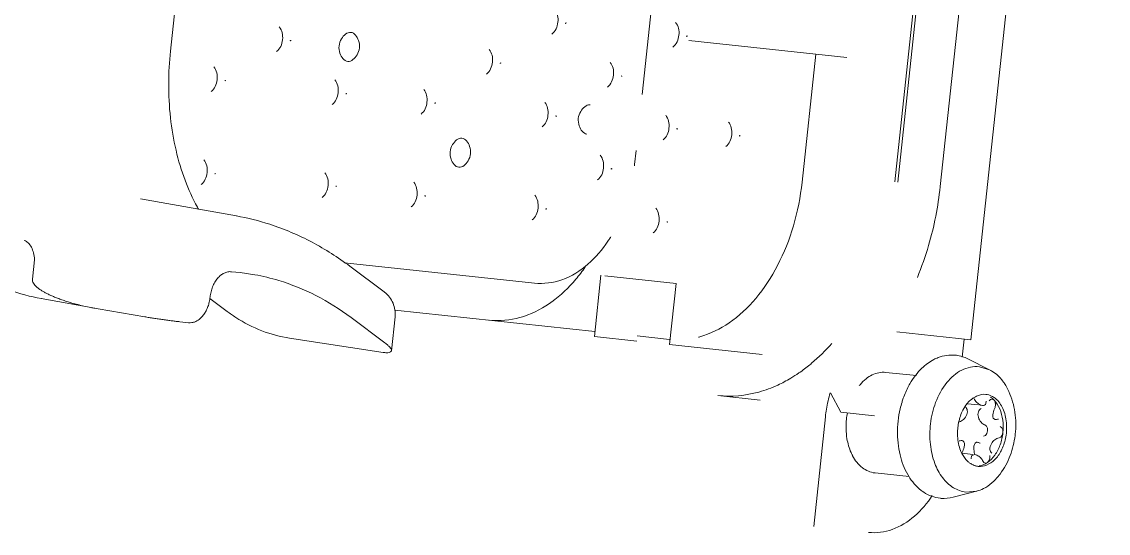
# Model space of a CAD drawing. Header units: millimetres. Extents: x 8265 to 78888, y 1905 to 34251.
# Drawn here: x 38899.55 to 38905.46, y 24315.74 to 24318.52 of the extents above; entities that cross this region are included whole.
import ezdxf

# ---------------------------------------------------------------- set-up
doc = ezdxf.new("R2010")
doc.units = ezdxf.units.MM
doc.layers.add('495_IMPIANTI_001-AM_0', color=6, linetype='Continuous', lineweight=0)

# ---------------------------------------------------------------- blocks, each defined once
blk = doc.blocks.new('gruppo elettrogeno')
at = {"layer": '495_IMPIANTI_001-AM_0'}
for p, q in [((70.8821, -320.3868), (70.8821, -319.7868)), ((70.0213, -320.0718), (70.1444, -320.0257)), ((70.0207, -320.0721), (70.0782, -320.0613)), ((70.5812, -320.1118), (70.3939, -320.1118)), ((69.9895, -320.2292), (69.9977, -320.2317)), ((69.9977, -320.2317), (70.0061, -320.2409)), ((70.054, -320.2687), (70.0454, -320.2687)), ((70.1202, -320.2687), (70.0632, -320.2687)), ((69.9967, -320.4039), (69.999, -320.4183)), ((70.8016, -320.4201), (70.6173, -320.4201)), ((70.8016, -320.4201), (70.868, -320.5184)), ((71.244, -320.4393), (71.4762, -320.4393)), ((73.2681, -320.6778), (73.2681, -320.4928)), ((73.3111, -320.4788), (73.8261, -320.5018)), ((74.4304, -320.5267), (74.3813, -320.5267)), ((69.9684, -320.5512), (69.9697, -320.5358)), ((69.9895, -320.5787), (69.9789, -320.5744)), ((69.9984, -320.5758), (69.9895, -320.5787)), ((70.0061, -320.5669), (69.9984, -320.5758)), ((70.054, -320.5392), (70.0454, -320.5392)), ((70.1209, -320.5392), (70.0632, -320.5392)), ((70.0906, -320.5736), (70.0847, -320.5669)), ((73.5056, -320.6485), (73.3075, -320.5312)), ((74.8782, -320.5489), (74.6216, -320.5332)), ((74.8975, -320.5502), (74.8782, -320.5489)), ((75.1931, -320.5723), (74.8971, -320.5502)), ((74.2806, -320.6699), (74.18, -320.6104)), ((70.5812, -320.6618), (70.4139, -320.6618)), ((71.2606, -320.6868), (71.7665, -320.6868)), ((71.7665, -320.6868), (71.7665, -321.0218)), ((72.1785, -320.6868), (71.9463, -320.6868)), ((72.1785, -321.0218), (72.1785, -320.6868)), ((75.2521, -320.6717), (75.2521, -320.7765)), ((70.0213, -320.7361), (70.1444, -320.7822)), ((70.0782, -320.7466), (70.0215, -320.7361)), ((71.9463, -320.7148), (71.7698, -320.7148)), ((73.2728, -320.7148), (72.1785, -320.7148)), ((70.1758, -320.7881), (70.1758, -320.8868)), ((73.3416, -320.8068), (73.5411, -320.9249)), ((74.1321, -320.8271), (74.051, -320.8242)), ((75.2523, -320.7799), (75.2521, -320.7765)), ((74.1321, -320.8271), (74.1789, -320.8271)), ((70.139, -320.8868), (70.5443, -320.8868)), ((70.139, -327.9068), (70.139, -320.8868)), ((72.5329, -320.9408), (73.5732, -320.9408)), ((72.1563, -321.0218), (71.7665, -321.0218)), ((74.1851, -321.1318), (74.7135, -321.1693)), ((71.8494, -321.3488), (71.8494, -321.3486)), ((71.8509, -321.3463), (71.851, -321.3462)), ((71.8519, -321.3511), (71.8519, -321.3511)), ((71.8525, -321.3468), (71.8525, -321.3469)), ((71.8528, -321.3503), (71.8527, -321.3504)), ((72.5115, -321.3488), (72.5115, -321.3486)), ((72.5152, -321.3492), (72.5152, -321.3493)), ((73.1736, -321.3488), (73.1736, -321.3486)), ((73.66, -321.3488), (73.66, -321.3486)), ((73.663, -321.3468), (73.6631, -321.3468)), ((73.6637, -321.3485), (73.6637, -321.3486)), ((74.3221, -321.3488), (74.3221, -321.3486)), ((71.1442, -321.6408), (71.1442, -322.3418)), ((72.06, -321.7168), (72.06, -321.6408)), ((72.1803, -321.6012), (72.1804, -321.6012)), ((72.1805, -321.6028), (72.1805, -321.6026)), ((70.3941, -321.6973), (70.3941, -327.0963)), ((70.6263, -327.0963), (70.6263, -321.6973)), ((70.6421, -327.0963), (70.6421, -321.6973)), ((71.5062, -321.8568), (71.5062, -321.8566)), ((71.5096, -321.8583), (71.5095, -321.8584)), ((71.5098, -321.8578), (71.5097, -321.8579)), ((71.8494, -321.8568), (71.8494, -321.8566)), ((71.85, -321.8549), (71.8501, -321.8548)), ((72.5115, -321.8568), (72.5115, -321.8566)), ((72.5135, -321.8542), (72.5136, -321.8542)), ((72.5152, -321.8572), (72.5152, -321.8573)), ((73.1736, -321.8568), (73.1736, -321.8566)), ((73.1756, -321.8542), (73.1757, -321.8542)), ((73.66, -321.8568), (73.66, -321.8566)), ((73.6604, -321.8553), (73.6604, -321.8552)), ((74.3221, -321.8568), (74.3221, -321.8566)), ((74.3252, -321.8586), (74.3251, -321.8587)), ((74.6367, -323.0058), (74.6367, -321.9843)), ((72.06, -322.7918), (72.06, -322.0229)), ((72.1803, -322.1092), (72.1804, -322.1092)), ((72.1805, -322.1108), (72.1805, -322.1106)), ((72.1841, -322.1112), (72.1841, -322.1113)), ((72.8425, -322.1108), (72.8425, -322.1106)), ((73.991, -322.1108), (73.991, -322.1106)), ((73.9942, -322.1126), (73.9941, -322.1127)), ((71.8389, -322.3418), (70.9743, -322.3418)), ((71.8494, -322.3648), (71.8494, -322.3646)), ((72.5115, -322.3648), (72.5115, -322.3646))]:
    blk.add_line(p, q, dxfattribs=at)
for points in [[(69.9697, -320.2721), (69.9684, -320.2574), (69.9717, -320.2436), (69.9789, -320.2335)], [(69.9789, -320.2335), (69.9882, -320.2293), (69.9895, -320.2292)], [(69.9124, -320.4039), (69.9146, -320.3899), (69.9208, -320.3789), (69.9304, -320.3728)], [(69.9304, -320.4351), (69.9212, -320.4294), (69.9147, -320.4183), (69.9124, -320.4039)], [(70.0147, -320.3728), (70.0056, -320.3783), (69.9992, -320.389), (69.9967, -320.4039)], [(69.999, -320.4183), (70.0054, -320.4294), (70.0147, -320.4351)], [(69.9789, -320.5744), (69.9718, -320.5645), (69.9684, -320.5512)], [(71.8489, -321.3491), (71.8489, -321.349), (71.8489, -321.3489)], [(71.8495, -321.3482), (71.8494, -321.3483)], [(71.8494, -321.3492), (71.8495, -321.3493), (71.8495, -321.3494)], [(71.8499, -321.347), (71.8499, -321.3471), (71.8498, -321.3472), (71.8498, -321.3473), (71.8497, -321.3473)], [(71.8498, -321.3502), (71.8498, -321.3503), (71.8499, -321.3504), (71.8499, -321.3505), (71.85, -321.3506)], [(71.8509, -321.3463), (71.8509, -321.3463), (71.8508, -321.3463)], [(71.8509, -321.3512), (71.8509, -321.3512), (71.851, -321.3513), (71.8511, -321.3513)], [(71.8515, -321.3462), (71.8514, -321.3462)], [(71.8514, -321.3473), (71.8514, -321.3472)], [(71.8514, -321.3503), (71.8514, -321.3502), (71.8515, -321.3501)], [(71.8516, -321.3512), (71.8517, -321.3512)], [(71.8519, -321.3464), (71.8519, -321.3464), (71.8518, -321.3463)], [(71.8518, -321.3483), (71.8518, -321.3482), (71.8518, -321.3481)], [(71.8518, -321.3493), (71.8518, -321.3492), (71.8518, -321.3492)], [(71.8528, -321.3473), (71.8528, -321.3472)], [(71.8529, -321.3476), (71.8529, -321.3475), (71.8528, -321.3474)], [(71.8528, -321.3503), (71.8528, -321.3502), (71.8528, -321.3501), (71.8529, -321.35), (71.8529, -321.3499)], [(71.8531, -321.3483), (71.8531, -321.3482), (71.8531, -321.3481)], [(71.8531, -321.3487), (71.8531, -321.3486)], [(71.8531, -321.3493), (71.8531, -321.3492)], [(72.5113, -321.3473), (72.5114, -321.3472), (72.5114, -321.3472)], [(72.5114, -321.3503), (72.5113, -321.3502)], [(72.5115, -321.3482), (72.5115, -321.3483)], [(72.5115, -321.3492), (72.5115, -321.3493), (72.5116, -321.3494)], [(72.5119, -321.3472), (72.5119, -321.3473), (72.5118, -321.3473)], [(72.5119, -321.3508), (72.5119, -321.3508), (72.5118, -321.3507)], [(72.5119, -321.3467), (72.5119, -321.3467)], [(72.5119, -321.3502), (72.5119, -321.3503), (72.512, -321.3504)], [(72.5129, -321.3463), (72.5129, -321.3463), (72.5128, -321.3463)], [(72.5129, -321.3512), (72.513, -321.3512), (72.513, -321.3512), (72.5131, -321.3513), (72.5132, -321.3513)], [(72.5136, -321.3463), (72.5136, -321.3462), (72.5135, -321.3462)], [(72.5135, -321.3473), (72.5135, -321.3472)], [(72.5135, -321.3503), (72.5135, -321.3502), (72.5136, -321.3501)], [(72.514, -321.3464), (72.5139, -321.3463), (72.5138, -321.3463)], [(72.5139, -321.3483), (72.5138, -321.3482), (72.5138, -321.3481)], [(72.5138, -321.3493), (72.5139, -321.3492), (72.5139, -321.3492), (72.5139, -321.3491), (72.5139, -321.349)], [(72.5139, -321.3512), (72.514, -321.3511), (72.514, -321.3511)], [(72.5149, -321.3474), (72.5149, -321.3473), (72.5148, -321.3472), (72.5148, -321.3471)], [(72.5148, -321.3503), (72.5149, -321.3502), (72.5149, -321.3501), (72.515, -321.35)], [(72.5152, -321.3483), (72.5152, -321.3482), (72.5151, -321.3481)], [(72.5152, -321.3487), (72.5152, -321.3486)], [(73.1734, -321.3473), (73.1734, -321.3472), (73.1735, -321.3472)], [(73.1734, -321.3503), (73.1734, -321.3502)], [(73.1736, -321.3482), (73.1736, -321.3483)], [(73.1736, -321.3492), (73.1736, -321.3493), (73.1736, -321.3494)], [(73.1738, -321.3468), (73.1739, -321.3468)], [(73.174, -321.3472), (73.1739, -321.3473), (73.1739, -321.3473), (73.1738, -321.3474), (73.1738, -321.3475)], [(73.1738, -321.3501), (73.1739, -321.3502), (73.1739, -321.3502), (73.174, -321.3503), (73.174, -321.3504)], [(73.1739, -321.3507), (73.1738, -321.3507), (73.1738, -321.3507)], [(73.1749, -321.3463), (73.1749, -321.3463), (73.1748, -321.3464)], [(73.1749, -321.3512), (73.175, -321.3512), (73.175, -321.3512)], [(73.1751, -321.3512), (73.1752, -321.3513), (73.1753, -321.3513)], [(73.1757, -321.3463), (73.1756, -321.3462), (73.1756, -321.3462)], [(73.1756, -321.3473), (73.1756, -321.3472)], [(73.1756, -321.3503), (73.1756, -321.3502), (73.1756, -321.3501)], [(73.176, -321.3463), (73.1759, -321.3463), (73.1758, -321.3463)], [(73.1759, -321.348), (73.1759, -321.3479), (73.1758, -321.3478)], [(73.1759, -321.3483), (73.1759, -321.3482), (73.1759, -321.3481)], [(73.1759, -321.3493), (73.1759, -321.3492), (73.176, -321.3492)], [(73.1759, -321.3496), (73.1759, -321.3495), (73.1759, -321.3494)], [(73.1759, -321.3512), (73.176, -321.3512), (73.176, -321.3511)], [(73.177, -321.3473), (73.1769, -321.3472), (73.1769, -321.3471), (73.1768, -321.347)], [(73.1769, -321.3504), (73.1769, -321.3503), (73.177, -321.3502), (73.177, -321.3501)], [(73.1773, -321.3483), (73.1772, -321.3482), (73.1772, -321.3481)], [(73.1772, -321.3493), (73.1773, -321.3492)], [(73.1773, -321.3487), (73.1773, -321.3486)], [(73.6595, -321.3483), (73.6595, -321.3482), (73.6595, -321.3481)], [(73.6595, -321.3493), (73.6595, -321.3492), (73.6595, -321.3492)], [(73.6598, -321.3473), (73.6599, -321.3472), (73.6599, -321.3472)], [(73.6599, -321.3503), (73.6599, -321.3503), (73.6598, -321.3502), (73.6598, -321.3501)], [(73.66, -321.3482), (73.66, -321.3483)], [(73.66, -321.3492), (73.66, -321.3493), (73.6601, -321.3494)], [(73.6604, -321.3472), (73.6604, -321.3473), (73.6603, -321.3473)], [(73.6604, -321.3502), (73.6604, -321.3503), (73.6605, -321.3504)], [(73.6609, -321.3466), (73.6609, -321.3466), (73.6608, -321.3467)], [(73.6609, -321.3509), (73.6609, -321.3509), (73.661, -321.351)], [(73.6616, -321.3462), (73.6615, -321.3463), (73.6615, -321.3463)], [(73.6615, -321.3512), (73.6616, -321.3513), (73.6617, -321.3513)], [(73.6619, -321.3462), (73.6618, -321.3462), (73.6618, -321.3462)], [(73.6619, -321.3471), (73.6618, -321.347)], [(73.6618, -321.3505), (73.6619, -321.3504)], [(73.6618, -321.3513), (73.6619, -321.3513), (73.662, -321.3513)], [(73.6622, -321.3463), (73.6621, -321.3462), (73.662, -321.3462)], [(73.662, -321.3473), (73.662, -321.3472)], [(73.662, -321.3503), (73.662, -321.3502), (73.6621, -321.3501)], [(73.6621, -321.3513), (73.6622, -321.3512), (73.6622, -321.3512)], [(73.6624, -321.3483), (73.6624, -321.3482), (73.6623, -321.3481)], [(73.6624, -321.3493), (73.6624, -321.3492), (73.6624, -321.3492)], [(73.6629, -321.3467), (73.6629, -321.3466), (73.6628, -321.3466)], [(73.6629, -321.3509), (73.6629, -321.3508), (73.663, -321.3507)], [(73.6634, -321.3473), (73.6633, -321.3472)], [(73.6633, -321.3503), (73.6634, -321.3502), (73.6634, -321.3501)], [(73.6637, -321.3483), (73.6637, -321.3482), (73.6637, -321.3481)], [(73.6637, -321.3493), (73.6637, -321.3492)], [(74.3216, -321.3483), (74.3216, -321.3482), (74.3216, -321.3481)], [(74.3216, -321.3493), (74.3216, -321.3492), (74.3216, -321.3492)], [(74.3219, -321.3502), (74.3219, -321.3501), (74.3218, -321.3501)], [(74.3219, -321.3474), (74.3219, -321.3473)], [(74.3221, -321.3482), (74.3221, -321.3483)], [(74.3221, -321.3492), (74.3221, -321.3493), (74.3221, -321.3494)], [(74.3225, -321.3472), (74.3224, -321.3473), (74.3224, -321.3473)], [(74.3224, -321.3502), (74.3225, -321.3503), (74.3225, -321.3504)], [(74.323, -321.3466), (74.3229, -321.3467), (74.3228, -321.3467)], [(74.3228, -321.3508), (74.3229, -321.3508), (74.323, -321.3509)], [(74.3237, -321.3462), (74.3236, -321.3463), (74.3235, -321.3463)], [(74.3236, -321.3512), (74.3237, -321.3513), (74.3238, -321.3513)], [(74.3239, -321.3462), (74.3238, -321.3462), (74.3238, -321.3462)], [(74.3238, -321.3513), (74.3239, -321.3513), (74.324, -321.3513)], [(74.3239, -321.347), (74.3239, -321.347)], [(74.3239, -321.3505), (74.3239, -321.3505)], [(74.3242, -321.3463), (74.3242, -321.3462), (74.3241, -321.3462)], [(74.3241, -321.3473), (74.3241, -321.3472)], [(74.3241, -321.3503), (74.3241, -321.3502), (74.3241, -321.3501)], [(74.3242, -321.3513), (74.3242, -321.3512), (74.3243, -321.3512)], [(74.3244, -321.3483), (74.3244, -321.3482), (74.3244, -321.3481)], [(74.3244, -321.3493), (74.3244, -321.3492), (74.3245, -321.3492)], [(74.3249, -321.3466), (74.3248, -321.3465), (74.3248, -321.3465)], [(74.3248, -321.351), (74.3249, -321.3509), (74.325, -321.3509)], [(74.3255, -321.3473), (74.3254, -321.3472), (74.3254, -321.3471)], [(74.3254, -321.3503), (74.3255, -321.3502), (74.3255, -321.3501)], [(74.3258, -321.3483), (74.3257, -321.3482), (74.3257, -321.3481)], [(74.3258, -321.3487), (74.3258, -321.3486)], [(74.3258, -321.3493), (74.3258, -321.3492)], [(72.1805, -321.6022), (72.1805, -321.6023)], [(72.1805, -321.6032), (72.1805, -321.6033), (72.1805, -321.6034)], [(72.1809, -321.6011), (72.1809, -321.6012), (72.1808, -321.6013), (72.1808, -321.6013)], [(72.1808, -321.6042), (72.1809, -321.6043), (72.1809, -321.6044), (72.181, -321.6045)], [(72.1808, -321.6048), (72.1808, -321.6047)], [(72.1819, -321.6003), (72.1818, -321.6003), (72.1818, -321.6003)], [(72.1818, -321.6052), (72.1819, -321.6052), (72.182, -321.6052), (72.1821, -321.6053), (72.1821, -321.6053)], [(72.1825, -321.6013), (72.1824, -321.6012)], [(72.1824, -321.6043), (72.1825, -321.6042), (72.1825, -321.6041)], [(72.1826, -321.6003), (72.1825, -321.6002), (72.1825, -321.6002)], [(72.1829, -321.6004), (72.1828, -321.6003), (72.1828, -321.6003)], [(72.1828, -321.6023), (72.1828, -321.6022), (72.1828, -321.6021)], [(72.1828, -321.6033), (72.1828, -321.6032), (72.1828, -321.6032)], [(72.1828, -321.6052), (72.1829, -321.6051), (72.183, -321.6051)], [(72.1839, -321.6015), (72.1839, -321.6014), (72.1838, -321.6013), (72.1838, -321.6012), (72.1837, -321.6011)], [(72.1838, -321.6043), (72.1838, -321.6042), (72.1839, -321.6041), (72.1839, -321.604)], [(72.1841, -321.6023), (72.1841, -321.6022), (72.1841, -321.6021)], [(72.1841, -321.6033), (72.1841, -321.6032)], [(72.1842, -321.6027), (72.1842, -321.6026)], [(71.5057, -321.8563), (71.5057, -321.8562), (71.5057, -321.8561)], [(71.5057, -321.8573), (71.5057, -321.8572), (71.5057, -321.8572)], [(71.5059, -321.8579), (71.5059, -321.8578), (71.5058, -321.8578)], [(71.5059, -321.8557), (71.5059, -321.8556)], [(71.5063, -321.8562), (71.5062, -321.8563)], [(71.5062, -321.8572), (71.5063, -321.8573), (71.5063, -321.8574)], [(71.5066, -321.8552), (71.5066, -321.8553), (71.5065, -321.8553)], [(71.5066, -321.8582), (71.5066, -321.8583), (71.5067, -321.8584)], [(71.5069, -321.8548), (71.5068, -321.8549), (71.5068, -321.8549)], [(71.5068, -321.8586), (71.5069, -321.8587), (71.507, -321.8588)], [(71.5079, -321.8542), (71.5078, -321.8542), (71.5077, -321.8543), (71.5077, -321.8543)], [(71.5077, -321.8592), (71.5078, -321.8593), (71.5079, -321.8593), (71.508, -321.8593)], [(71.5079, -321.8549), (71.5079, -321.8548)], [(71.5079, -321.8587), (71.5079, -321.8586)], [(71.5084, -321.8543), (71.5083, -321.8542), (71.5082, -321.8542)], [(71.5082, -321.8553), (71.5082, -321.8552)], [(71.5082, -321.8583), (71.5082, -321.8582), (71.5083, -321.8581)], [(71.5083, -321.8593), (71.5084, -321.8592), (71.5085, -321.8592)], [(71.5086, -321.8563), (71.5086, -321.8562), (71.5086, -321.8561)], [(71.5086, -321.8573), (71.5086, -321.8572), (71.5086, -321.8572)], [(71.5089, -321.8545), (71.5088, -321.8544), (71.5087, -321.8544)], [(71.5088, -321.8591), (71.5089, -321.859)], [(71.5096, -321.8553), (71.5096, -321.8552), (71.5095, -321.8551)], [(71.5096, -321.8583), (71.5096, -321.8582)], [(71.5099, -321.8563), (71.5099, -321.8562), (71.5099, -321.8561), (71.5098, -321.856)], [(71.5099, -321.8567), (71.5099, -321.8566)], [(71.5099, -321.8574), (71.5099, -321.8573), (71.5099, -321.8572)], [(71.8489, -321.8571), (71.8489, -321.857), (71.8489, -321.8569)], [(71.8495, -321.8562), (71.8494, -321.8563)], [(71.8494, -321.8572), (71.8495, -321.8573), (71.8495, -321.8574)], [(71.8499, -321.855), (71.8499, -321.8551), (71.8498, -321.8552), (71.8498, -321.8553), (71.8497, -321.8553)], [(71.8498, -321.8582), (71.8498, -321.8583), (71.8499, -321.8584), (71.8499, -321.8585), (71.85, -321.8586)], [(71.8509, -321.8543), (71.8509, -321.8543)], [(71.8509, -321.8592), (71.8509, -321.8592), (71.851, -321.8593), (71.8511, -321.8593)], [(71.8516, -321.8543), (71.8515, -321.8542), (71.8514, -321.8542)], [(71.8514, -321.8553), (71.8514, -321.8552)], [(71.8514, -321.8583), (71.8514, -321.8582), (71.8515, -321.8581)], [(71.8516, -321.8592), (71.8517, -321.8592)], [(71.8519, -321.8544), (71.8519, -321.8544), (71.8518, -321.8543)], [(71.8518, -321.8563), (71.8518, -321.8562), (71.8518, -321.8561)], [(71.8518, -321.8573), (71.8518, -321.8572), (71.8518, -321.8572)], [(71.8519, -321.8591), (71.852, -321.8591), (71.852, -321.8591)], [(71.8528, -321.8553), (71.8528, -321.8552), (71.8527, -321.8551)], [(71.8529, -321.8556), (71.8529, -321.8555), (71.8528, -321.8554)], [(71.8528, -321.8583), (71.8528, -321.8582), (71.8528, -321.8581), (71.8529, -321.858), (71.8529, -321.8579)], [(71.8531, -321.8563), (71.8531, -321.8562), (71.8531, -321.8561)], [(71.8531, -321.8567), (71.8531, -321.8566)], [(71.8531, -321.8573), (71.8531, -321.8572)], [(72.5113, -321.8553), (72.5114, -321.8552), (72.5114, -321.8552)], [(72.5114, -321.8583), (72.5113, -321.8582)], [(72.5115, -321.8562), (72.5115, -321.8563)], [(72.5115, -321.8572), (72.5115, -321.8573), (72.5116, -321.8574)], [(72.5119, -321.8552), (72.5119, -321.8553), (72.5118, -321.8553)], [(72.5119, -321.8588), (72.5119, -321.8588), (72.5118, -321.8587)], [(72.5119, -321.8547), (72.5119, -321.8547)], [(72.5119, -321.8582), (72.5119, -321.8583), (72.512, -321.8584)], [(72.5129, -321.8543), (72.5129, -321.8543), (72.5128, -321.8543)], [(72.5129, -321.8592), (72.513, -321.8592), (72.513, -321.8592), (72.5131, -321.8593), (72.5132, -321.8593)], [(72.5135, -321.8553), (72.5135, -321.8552)], [(72.5135, -321.8583), (72.5135, -321.8582), (72.5136, -321.8581)], [(72.5136, -321.8543), (72.5136, -321.8542)], [(72.514, -321.8544), (72.5139, -321.8543), (72.5138, -321.8543)], [(72.5139, -321.8563), (72.5138, -321.8562), (72.5138, -321.8561)], [(72.5138, -321.8573), (72.5139, -321.8572), (72.5139, -321.8572), (72.5139, -321.8571), (72.5139, -321.857)], [(72.5139, -321.8592), (72.514, -321.8591), (72.514, -321.8591)], [(72.5149, -321.8554), (72.5149, -321.8553), (72.5148, -321.8552), (72.5148, -321.8551)], [(72.5148, -321.8583), (72.5149, -321.8582), (72.5149, -321.8581), (72.515, -321.858)], [(72.5152, -321.8563), (72.5152, -321.8562), (72.5151, -321.8561)], [(72.5152, -321.8567), (72.5152, -321.8566)], [(73.1734, -321.8553), (73.1734, -321.8552), (73.1735, -321.8552)], [(73.1734, -321.8583), (73.1734, -321.8582)], [(73.1736, -321.8562), (73.1736, -321.8563)], [(73.1736, -321.8572), (73.1736, -321.8573), (73.1736, -321.8574)], [(73.1738, -321.8548), (73.1739, -321.8548)], [(73.174, -321.8552), (73.1739, -321.8553), (73.1739, -321.8553), (73.1738, -321.8554), (73.1738, -321.8555)], [(73.1738, -321.8581), (73.1739, -321.8582), (73.1739, -321.8582), (73.174, -321.8583), (73.174, -321.8584)], [(73.1739, -321.8587), (73.1738, -321.8587), (73.1738, -321.8587)], [(73.1749, -321.8543), (73.1749, -321.8543), (73.1748, -321.8544)], [(73.1749, -321.8592), (73.175, -321.8592), (73.175, -321.8592)], [(73.1751, -321.8592), (73.1752, -321.8593), (73.1753, -321.8593)], [(73.1757, -321.8543), (73.1756, -321.8542)], [(73.1756, -321.8553), (73.1756, -321.8552)], [(73.1756, -321.8583), (73.1756, -321.8582), (73.1756, -321.8581)], [(73.176, -321.8543), (73.1759, -321.8543), (73.1758, -321.8543)], [(73.1759, -321.856), (73.1759, -321.8559), (73.1758, -321.8558)], [(73.1759, -321.8563), (73.1759, -321.8562), (73.1759, -321.8561)], [(73.1759, -321.8573), (73.1759, -321.8572), (73.176, -321.8572)], [(73.1759, -321.8576), (73.1759, -321.8575), (73.1759, -321.8574)], [(73.1759, -321.8592), (73.176, -321.8592), (73.176, -321.8591)], [(73.177, -321.8553), (73.1769, -321.8552), (73.1769, -321.8551), (73.1768, -321.855)], [(73.1769, -321.8584), (73.1769, -321.8583), (73.177, -321.8582), (73.177, -321.8581)], [(73.1773, -321.8563), (73.1772, -321.8562), (73.1772, -321.8561)], [(73.1772, -321.8573), (73.1773, -321.8572)], [(73.1773, -321.8567), (73.1773, -321.8566)], [(73.6595, -321.8563), (73.6595, -321.8562), (73.6595, -321.8561)], [(73.6595, -321.8573), (73.6595, -321.8572), (73.6595, -321.8572)], [(73.6598, -321.8553), (73.6599, -321.8552), (73.6599, -321.8552)], [(73.6599, -321.8583), (73.6599, -321.8583), (73.6598, -321.8582), (73.6598, -321.8581)], [(73.66, -321.8562), (73.66, -321.8563)], [(73.66, -321.8572), (73.66, -321.8573), (73.6601, -321.8574)], [(73.6604, -321.8553), (73.6603, -321.8553)], [(73.6604, -321.8582), (73.6604, -321.8583), (73.6605, -321.8584)], [(73.6609, -321.8546), (73.6609, -321.8546), (73.6608, -321.8547)], [(73.6609, -321.8589), (73.6609, -321.8589), (73.661, -321.859)], [(73.6616, -321.8542), (73.6615, -321.8543), (73.6615, -321.8543)], [(73.6615, -321.8592), (73.6616, -321.8593), (73.6617, -321.8593)], [(73.6619, -321.8542), (73.6618, -321.8542), (73.6618, -321.8542)], [(73.6619, -321.8551), (73.6618, -321.855)], [(73.6618, -321.8585), (73.6619, -321.8584)], [(73.6618, -321.8593), (73.6619, -321.8593), (73.662, -321.8593)], [(73.6622, -321.8543), (73.6621, -321.8542), (73.662, -321.8542)], [(73.662, -321.8553), (73.662, -321.8552)], [(73.662, -321.8583), (73.662, -321.8582), (73.6621, -321.8581)], [(73.6621, -321.8593), (73.6622, -321.8592), (73.6622, -321.8592)], [(73.6624, -321.8563), (73.6624, -321.8562), (73.6623, -321.8561)], [(73.6624, -321.8573), (73.6624, -321.8572), (73.6624, -321.8572)], [(73.6629, -321.8547), (73.6629, -321.8546), (73.6628, -321.8546)], [(73.6629, -321.8589), (73.6629, -321.8588), (73.663, -321.8587)], [(73.6634, -321.8553), (73.6633, -321.8552), (73.6633, -321.8551)], [(73.6633, -321.8583), (73.6634, -321.8582), (73.6634, -321.8581)], [(73.6637, -321.8563), (73.6637, -321.8562), (73.6637, -321.8561)], [(73.6637, -321.8567), (73.6637, -321.8566)], [(73.6637, -321.8573), (73.6637, -321.8572)], [(74.3216, -321.8563), (74.3216, -321.8562), (74.3216, -321.8561)], [(74.3216, -321.8573), (74.3216, -321.8572), (74.3216, -321.8572)], [(74.3219, -321.8582), (74.3219, -321.8581), (74.3218, -321.8581)], [(74.3219, -321.8554), (74.3219, -321.8553)], [(74.3221, -321.8562), (74.3221, -321.8563)], [(74.3221, -321.8572), (74.3221, -321.8573), (74.3221, -321.8574)], [(74.3225, -321.8552), (74.3224, -321.8553), (74.3224, -321.8553)], [(74.3224, -321.8582), (74.3225, -321.8583), (74.3225, -321.8584)], [(74.323, -321.8546), (74.3229, -321.8547), (74.3228, -321.8547)], [(74.3228, -321.8588), (74.3229, -321.8588), (74.323, -321.8589)], [(74.3237, -321.8542), (74.3236, -321.8543), (74.3235, -321.8543)], [(74.3236, -321.8592), (74.3237, -321.8593), (74.3238, -321.8593)], [(74.3239, -321.8542), (74.3238, -321.8542), (74.3238, -321.8542)], [(74.3238, -321.8593), (74.3239, -321.8593), (74.324, -321.8593)], [(74.3239, -321.855), (74.3239, -321.855)], [(74.3239, -321.8585), (74.3239, -321.8585)], [(74.3242, -321.8543), (74.3242, -321.8542), (74.3241, -321.8542)], [(74.3241, -321.8553), (74.3241, -321.8552)], [(74.3241, -321.8583), (74.3241, -321.8582), (74.3241, -321.8581)], [(74.3242, -321.8593), (74.3242, -321.8592), (74.3243, -321.8592)], [(74.3244, -321.8563), (74.3244, -321.8562), (74.3244, -321.8561)], [(74.3244, -321.8573), (74.3244, -321.8572), (74.3245, -321.8572)], [(74.3249, -321.8546), (74.3248, -321.8545), (74.3248, -321.8545)], [(74.3248, -321.859), (74.3249, -321.8589)], [(74.3255, -321.8553), (74.3254, -321.8552), (74.3254, -321.8551)], [(74.3254, -321.8583), (74.3255, -321.8582), (74.3255, -321.8581)], [(74.3258, -321.8563), (74.3257, -321.8562), (74.3257, -321.8561)], [(74.3258, -321.8567), (74.3258, -321.8566)], [(74.3258, -321.8573), (74.3258, -321.8572)], [(72.1805, -322.1102), (72.1805, -322.1103)], [(72.1805, -322.1112), (72.1805, -322.1113), (72.1805, -322.1114)], [(72.1809, -322.1091), (72.1809, -322.1092), (72.1808, -322.1093), (72.1808, -322.1093)], [(72.1808, -322.1122), (72.1809, -322.1123), (72.1809, -322.1124), (72.181, -322.1125)], [(72.1808, -322.1128), (72.1808, -322.1127)], [(72.1819, -322.1083), (72.1818, -322.1083), (72.1818, -322.1083)], [(72.1818, -322.1132), (72.1819, -322.1132), (72.182, -322.1132), (72.1821, -322.1133), (72.1821, -322.1133)], [(72.1825, -322.1093), (72.1824, -322.1092)], [(72.1824, -322.1123), (72.1825, -322.1122), (72.1825, -322.1121)], [(72.1826, -322.1083), (72.1825, -322.1082), (72.1825, -322.1082)], [(72.1829, -322.1084), (72.1828, -322.1083), (72.1828, -322.1083)], [(72.1828, -322.1103), (72.1828, -322.1102), (72.1828, -322.1101)], [(72.1828, -322.1113), (72.1828, -322.1112), (72.1828, -322.1112)], [(72.1828, -322.1132), (72.1829, -322.1131), (72.183, -322.1131)], [(72.1839, -322.1095), (72.1839, -322.1094), (72.1838, -322.1093), (72.1838, -322.1092), (72.1837, -322.1091)], [(72.1838, -322.1123), (72.1838, -322.1122), (72.1839, -322.1121), (72.1839, -322.112)], [(72.1841, -322.1103), (72.1841, -322.1102), (72.1841, -322.1101)], [(72.1842, -322.1107), (72.1842, -322.1106)], [(72.8424, -322.1093), (72.8424, -322.1092), (72.8425, -322.1092)], [(72.8424, -322.1123), (72.8424, -322.1122)], [(72.8426, -322.1102), (72.8426, -322.1103)], [(72.8426, -322.1112), (72.8426, -322.1113), (72.8426, -322.1114)], [(72.8429, -322.1092), (72.8429, -322.1093), (72.8428, -322.1093), (72.8428, -322.1094)], [(72.8429, -322.1128), (72.8429, -322.1127), (72.8428, -322.1127)], [(72.8429, -322.1088), (72.8429, -322.1087)], [(72.8428, -322.1122), (72.8429, -322.1122), (72.8429, -322.1123), (72.843, -322.1124)], [(72.8439, -322.1083), (72.8438, -322.1083), (72.8438, -322.1084)], [(72.8438, -322.1132), (72.8439, -322.1132), (72.844, -322.1132)], [(72.8441, -322.1132), (72.8441, -322.1133), (72.8442, -322.1133)], [(72.8447, -322.1083), (72.8446, -322.1082), (72.8445, -322.1082)], [(72.8446, -322.1093), (72.8445, -322.1092)], [(72.8445, -322.1123), (72.8446, -322.1122), (72.8446, -322.1121)], [(72.8449, -322.1083), (72.8448, -322.1083), (72.8448, -322.1083)], [(72.8448, -322.1132), (72.8449, -322.1132), (72.845, -322.1131)], [(72.8449, -322.1103), (72.8449, -322.1102), (72.8449, -322.1101), (72.8449, -322.11)], [(72.8449, -322.1114), (72.8449, -322.1113), (72.8449, -322.1112), (72.8449, -322.1112)], [(72.8459, -322.1093), (72.8459, -322.1092), (72.8458, -322.1091)], [(72.8459, -322.1123), (72.8459, -322.1122), (72.846, -322.1121)], [(72.8462, -322.1103), (72.8462, -322.1102), (72.8462, -322.1101)], [(72.8462, -322.1113), (72.8462, -322.1112)], [(72.8463, -322.1107), (72.8463, -322.1106)], [(73.9905, -322.1103), (73.9905, -322.1102), (73.9906, -322.1101)], [(73.9905, -322.1113), (73.9905, -322.1112), (73.9905, -322.1112)], [(73.9909, -322.1123), (73.9909, -322.1122), (73.9908, -322.1121)], [(73.9909, -322.1093), (73.9909, -322.1092)], [(73.9911, -322.1102), (73.9911, -322.1103)], [(73.9911, -322.1112), (73.9911, -322.1113), (73.9911, -322.1114)], [(73.9914, -322.1092), (73.9914, -322.1093), (73.9914, -322.1093)], [(73.9914, -322.1122), (73.9914, -322.1123), (73.9915, -322.1124)], [(73.9919, -322.1086), (73.9918, -322.1087), (73.9918, -322.1087)], [(73.9918, -322.1128), (73.9919, -322.1129), (73.992, -322.1129)], [(73.9926, -322.1082), (73.9926, -322.1083), (73.9925, -322.1083)], [(73.9926, -322.1132), (73.9926, -322.1133), (73.9927, -322.1133)], [(73.993, -322.1082), (73.9929, -322.1082), (73.9928, -322.1082)], [(73.9929, -322.109), (73.9928, -322.109)], [(73.9928, -322.1125), (73.9929, -322.1125)], [(73.9929, -322.1133), (73.993, -322.1133), (73.993, -322.1133)], [(73.9932, -322.1083), (73.9931, -322.1082), (73.993, -322.1082)], [(73.9931, -322.1093), (73.993, -322.1092)], [(73.993, -322.1123), (73.9931, -322.1122), (73.9931, -322.1121)], [(73.9931, -322.1133), (73.9932, -322.1132), (73.9933, -322.1132)], [(73.9934, -322.1103), (73.9934, -322.1102), (73.9934, -322.1101)], [(73.9934, -322.1113), (73.9934, -322.1112), (73.9934, -322.1112)], [(73.9939, -322.1086), (73.9939, -322.1086), (73.9938, -322.1085)], [(73.9939, -322.1129), (73.9939, -322.1129)], [(73.9944, -322.1093), (73.9944, -322.1092), (73.9943, -322.1091)], [(73.9944, -322.1123), (73.9944, -322.1122), (73.9945, -322.1121)], [(73.9947, -322.1103), (73.9947, -322.1102), (73.9947, -322.1101)], [(73.9947, -322.1113), (73.9947, -322.1112)], [(73.9948, -322.1107), (73.9948, -322.1106)], [(71.8499, -322.363), (71.8499, -322.3631), (71.8498, -322.3632), (71.8498, -322.3633), (71.8497, -322.3633)], [(71.8509, -322.3623), (71.8509, -322.3623), (71.8508, -322.3623)], [(71.8516, -322.3623), (71.8515, -322.3622), (71.8514, -322.3622)], [(71.8519, -322.3624), (71.8519, -322.3624), (71.8518, -322.3623)], [(71.8528, -322.3633), (71.8528, -322.3632), (71.8527, -322.3631)], [(72.5113, -322.3633), (72.5114, -322.3632), (72.5114, -322.3632)], [(72.5119, -322.3632), (72.5119, -322.3633), (72.5118, -322.3633)], [(72.5119, -322.3627), (72.5119, -322.3627)], [(72.5129, -322.3623), (72.5129, -322.3623), (72.5128, -322.3623)], [(72.5136, -322.3623), (72.5136, -322.3622), (72.5135, -322.3622)], [(72.514, -322.3624), (72.5139, -322.3623), (72.5138, -322.3623)], [(72.5149, -322.3634), (72.5149, -322.3633), (72.5148, -322.3632), (72.5148, -322.3631)], [(71.8489, -322.3651), (71.8489, -322.365), (71.8489, -322.3649)], [(71.8495, -322.3642), (71.8494, -322.3643)], [(71.8494, -322.3652), (71.8495, -322.3653), (71.8495, -322.3654)], [(71.8498, -322.3662), (71.8498, -322.3663), (71.8499, -322.3664), (71.8499, -322.3665), (71.85, -322.3666)], [(71.8509, -322.3672), (71.8509, -322.3672), (71.851, -322.3673), (71.8511, -322.3673)], [(71.8514, -322.3633), (71.8514, -322.3632)], [(71.8514, -322.3663), (71.8514, -322.3662), (71.8515, -322.3661)], [(71.8516, -322.3672), (71.8517, -322.3672)], [(71.8518, -322.3643), (71.8518, -322.3642), (71.8518, -322.3641)], [(71.8518, -322.3653), (71.8518, -322.3652), (71.8518, -322.3652)], [(71.8519, -322.3671), (71.852, -322.3671), (71.852, -322.3671)], [(71.8529, -322.3636), (71.8529, -322.3635), (71.8528, -322.3634)], [(71.8528, -322.3663), (71.8528, -322.3662), (71.8528, -322.3661), (71.8529, -322.366), (71.8529, -322.3659)], [(71.8531, -322.3643), (71.8531, -322.3642), (71.8531, -322.3641)], [(71.8531, -322.3647), (71.8531, -322.3646)], [(71.8531, -322.3653), (71.8531, -322.3652)], [(72.5114, -322.3663), (72.5113, -322.3662)], [(72.5115, -322.3642), (72.5115, -322.3643)], [(72.5115, -322.3652), (72.5115, -322.3653), (72.5116, -322.3654)], [(72.5119, -322.3668), (72.5119, -322.3668), (72.5118, -322.3667)], [(72.5119, -322.3662), (72.5119, -322.3663), (72.512, -322.3664)], [(72.5129, -322.3672), (72.513, -322.3672), (72.513, -322.3672), (72.5131, -322.3673), (72.5132, -322.3673)], [(72.5135, -322.3633), (72.5135, -322.3632)], [(72.5135, -322.3663), (72.5135, -322.3662), (72.5136, -322.3661)], [(72.5139, -322.3643), (72.5138, -322.3642), (72.5138, -322.3641)], [(72.5138, -322.3653), (72.5139, -322.3652), (72.5139, -322.3652), (72.5139, -322.3651), (72.5139, -322.365)], [(72.5139, -322.3672), (72.514, -322.3671), (72.514, -322.3671)], [(72.5148, -322.3663), (72.5149, -322.3662), (72.5149, -322.3661), (72.515, -322.366)], [(72.5152, -322.3643), (72.5152, -322.3642), (72.5151, -322.3641)], [(72.5152, -322.3647), (72.5152, -322.3646)], [(72.5152, -322.3653), (72.5152, -322.3652)]]:
    blk.add_lwpolyline(points, dxfattribs=at)
for points, start_tangent, end_tangent in [([(70.5812, -319.7868), (70.4555, -319.8163), (70.3428, -319.9015), (70.2585, -320.0236)], (-1, 0), (-0.456783, -0.889578)), ([(70.1451, -320.0255), (70.2091, -320.0129)], (0.938668, 0.344823), (0.999639, 0.02686)), ([(70.2091, -320.0129), (70.2139, -320.0129)], (0.999639, 0.02686), (1, 0)), ([(70.2139, -320.0129), (70.3068, -320.036), (70.3102, -320.0378)], (1, 0), (0.882642, -0.470045)), ([(70.3102, -320.0378), (70.3894, -320.1041), (70.3949, -320.1109)], (0.882642, -0.470045), (0.618313, -0.785932)), ([(69.9428, -320.1258), (69.9851, -320.0902), (70.0208, -320.0723)], (0.682687, 0.730711), (0.935387, 0.353626)), ([(70.0782, -320.0613), (70.1482, -320.0773)], (1, 0), (0.906496, -0.422215)), ([(70.1482, -320.0773), (70.2131, -320.1255)], (0.906496, -0.422215), (0.685637, -0.727944)), ([(70.3949, -320.1109), (70.4509, -320.2102)], (0.618313, -0.785932), (0.367049, -0.930202)), ([(70.5812, -320.1118), (70.6527, -320.1329)], (1, 0), (0.854811, -0.518939)), ([(69.9038, -320.1786), (69.9118, -320.1658), (69.9428, -320.1258)], (0.507713, 0.861527), (0.682687, 0.730711)), ([(70.2131, -320.1255), (70.2629, -320.1974), (70.2982, -320.2976), (70.3096, -320.41), (70.2939, -320.5281), (70.2446, -320.6421), (70.1712, -320.7177)], (0.685637, -0.727944), (-0.842918, -0.538041)), ([(70.6527, -320.1329), (70.7126, -320.1923), (70.7157, -320.1971)], (0.854811, -0.518939), (0.540522, -0.84133)), ([(69.86, -320.2847), (69.9038, -320.1786)], (0.25444, 0.967089), (0.50794, 0.861392)), ([(69.9819, -320.2194), (69.942, -320.2522)], (-0.879471, -0.475952), (-0.647627, -0.761957)), ([(69.9789, -320.2335), (69.9435, -320.2774)], (-0.760216, -0.64967), (-0.494013, -0.869454)), ([(70, -320.2191), (69.9789, -320.2335)], (-0.884108, -0.467282), (-0.760216, -0.64967)), ([(70.0267, -320.2071), (69.9819, -320.2194)], (-1, 0), (-0.879471, -0.475952)), ([(70.0224, -320.2103), (70, -320.2191)], (-0.965348, -0.260965), (-0.884108, -0.467282)), ([(70.0441, -320.2089), (70.0267, -320.2071)], (-0.979326, 0.202287), (-1, 0)), ([(70.0648, -320.2156), (70.0441, -320.2089)], (-0.914895, 0.403692), (-0.979326, 0.202287)), ([(70.0733, -320.2198), (70.0648, -320.2156)], (-0.878414, 0.477901), (-0.914895, 0.403692)), ([(70.0874, -320.2288), (70.0733, -320.2198)], (-0.803293, 0.595584), (-0.878414, 0.477901)), ([(70.1225, -320.2673), (70.0874, -320.2288)], (-0.541009, 0.841017), (-0.803293, 0.595584)), ([(70.4509, -320.2102), (70.4703, -320.2707)], (0.367049, -0.930202), (0.242822, -0.970071)), ([(70.7157, -320.1971), (70.7229, -320.209)], (0.540522, -0.84133), (0.497103, -0.867691)), ([(70.7229, -320.209), (70.7526, -320.2806)], (0.497103, -0.867691), (0.272066, -0.962279)), ([(69.8449, -320.3953), (69.86, -320.2847)], (0.017957, 0.999839), (0.25444, 0.967089)), ([(69.942, -320.2522), (69.9117, -320.3049), (69.8953, -320.3736), (69.8974, -320.4498), (69.9224, -320.526)], (-0.647627, -0.761957), (0.46796, -0.88375)), ([(69.9435, -320.2774), (69.9204, -320.3366), (69.9124, -320.4039)], (-0.494013, -0.869454), (0, -1)), ([(69.9729, -320.3051), (69.9598, -320.2868)], (-0.251737, 0.967796), (-0.83004, 0.557704)), ([(70.0061, -320.2409), (70.0252, -320.2595)], (0.479194, -0.877709), (0.845531, -0.533927)), ([(70.0252, -320.2595), (70.0455, -320.2682)], (0.845531, -0.533927), (0.977933, -0.208918)), ([(70.0455, -320.2682), (70.067, -320.2616), (70.0694, -320.2502)], (0.977933, -0.208918), (-0.00607, 0.999982)), ([(70.054, -320.2721), (70.0615, -320.3045)], (0.251737, -0.967796), (0.143733, -0.989617)), ([(70.0694, -320.2502), (70.0688, -320.2433)], (-0.00607, 0.999982), (-0.147195, 0.989107)), ([(70.1211, -320.2721), (70.1136, -320.3045)], (-0.251737, -0.967796), (-0.143733, -0.989617)), ([(70.131, -320.2819), (70.1225, -320.2673)], (-0.467959, 0.88375), (-0.541009, 0.841017)), ([(70.156, -320.3581), (70.131, -320.2819)], (-0.160994, 0.986955), (-0.46796, 0.88375)), ([(70.4703, -320.2707), (70.4825, -320.3375)], (0.242822, -0.970071), (0.11813, -0.992998)), ([(70.7526, -320.2806), (70.767, -320.3857)], (0.272066, -0.962279), (0.002633, -0.999997)), ([(69.9518, -320.3609), (69.9687, -320.3374)], (0.739572, 0.673077), (0.411925, 0.911218)), ([(69.9687, -320.3374), (69.9729, -320.3051)], (0.411925, 0.911218), (-0.251737, 0.967796)), ([(70.0346, -320.335), (70.0292, -320.3333)], (-0.961419, 0.275088), (-0.938516, 0.345235)), ([(70.0615, -320.3045), (70.0506, -320.3363), (70.0346, -320.335)], (0.143733, -0.989617), (-0.961419, 0.275088)), ([(70.1136, -320.3045), (70.1245, -320.3363), (70.1439, -320.334)], (-0.143733, -0.989617), (0.946569, 0.322503)), ([(70.4825, -320.3375), (70.4821, -320.4734)], (0.11813, -0.992998), (-0.123465, -0.992349)), ([(69.8594, -320.5208), (69.8448, -320.4021), (69.8449, -320.3953)], (-0.249251, 0.968439), (0.017957, 0.999839)), ([(69.9124, -320.4039), (69.9204, -320.4713), (69.9435, -320.5305)], (0, -1), (0.494013, -0.869454)), ([(69.9304, -320.3728), (69.9518, -320.3609)], (0.973931, 0.226843), (0.739572, 0.673077)), ([(70.1577, -320.3702), (70.156, -320.3581)], (-0.118077, 0.993004), (-0.160994, 0.986955)), ([(70.1581, -320.4343), (70.1577, -320.3702)], (0.107285, 0.994228), (-0.118077, 0.993004)), ([(70.767, -320.3857), (70.7656, -320.4204)], (0.002633, -0.999997), (-0.082593, -0.996583)), ([(70.8809, -320.4285), (70.8821, -320.3868)], (0.056412, 0.998408), (0, 1)), ([(69.9631, -320.4711), (69.9556, -320.4716)], (-0.997818, 0.066018), (-0.984564, -0.175027)), ([(69.9772, -320.5034), (69.9663, -320.4715), (69.9631, -320.4711)], (0.143733, 0.989617), (-0.997818, 0.066018)), ([(70.0147, -320.4351), (70.0266, -320.44)], (0.973931, -0.226843), (0.861158, -0.508337)), ([(70.0266, -320.44), (70.036, -320.447)], (0.861158, -0.508337), (0.739572, -0.673077)), ([(70.036, -320.447), (70.0572, -320.5028), (70.044, -320.5211)], (0.739572, -0.673077), (-0.83004, -0.557704)), ([(70.139, -320.447), (70.1179, -320.5028), (70.131, -320.5211)], (-0.739572, -0.673077), (0.83004, -0.557704)), ([(70.1604, -320.4351), (70.139, -320.447)], (-0.973931, -0.226843), (-0.739572, -0.673077)), ([(70.1416, -320.5029), (70.1581, -320.4343)], (0.358916, 0.93337), (0.107285, 0.994228)), ([(70.8701, -320.5188), (70.8809, -320.4285)], (0.18199, 0.9833), (0.056412, 0.998408)), ([(71.4762, -320.4393), (71.2557, -320.4823), (71.1584, -320.5305)], (-1, 0), (-0.858435, -0.512922)), ([(69.9038, -320.6292), (69.8594, -320.5208)], (-0.50794, 0.861392), (-0.249251, 0.968439)), ([(69.9224, -320.526), (69.966, -320.5791)], (0.46796, -0.88375), (0.803293, -0.595584)), ([(69.9435, -320.5305), (69.9789, -320.5744)], (0.494013, -0.869454), (0.760216, -0.64967)), ([(69.9556, -320.4716), (69.9449, -320.4746)], (-0.984564, -0.175027), (-0.938516, -0.345235)), ([(69.9697, -320.5358), (69.9772, -320.5034)], (0.251737, 0.967796), (0.143733, 0.989617)), ([(70.1228, -320.5404), (70.1416, -320.5029)], (0.548322, 0.836267), (0.358916, 0.93337)), ([(70.4761, -320.511), (70.4716, -320.5316)], (-0.192596, -0.981278), (-0.231864, -0.972748)), ([(70.4821, -320.4734), (70.4761, -320.511)], (-0.123465, -0.992349), (-0.192596, -0.981278)), ([(71.1584, -320.5305), (71.0919, -320.5752)], (-0.858435, -0.512922), (-0.799676, -0.600432)), ([(73.2681, -320.4928), (73.2785, -320.5103), (73.2909, -320.5205), (73.3075, -320.5312)], (-0.178491, -0.983942), (0.860487, -0.509473)), ([(73.3111, -320.4788), (73.2926, -320.479), (73.279, -320.4816), (73.2681, -320.4928)], (-0.998998, 0.044756), (-0.178491, -0.983942)), ([(73.8261, -320.5018), (73.98, -320.5256), (74.1289, -320.5825), (74.1799, -320.6104)], (0.998998, -0.044756), (0.860455, -0.509526)), ([(74.3813, -320.5267), (74.3637, -320.529), (74.3467, -320.5358), (74.3307, -320.5468), (74.3162, -320.5618), (74.3038, -320.5803), (74.2936, -320.6017), (74.2862, -320.6254), (74.2817, -320.6506), (74.2801, -320.6782)], (-1, 0), (0.003701, -0.999993)), ([(74.4304, -320.5267), (74.4497, -320.5268), (74.4718, -320.5272), (74.496, -320.5278), (74.5215, -320.5286), (74.5476, -320.5295), (74.5735, -320.5306), (74.5984, -320.5319), (74.6216, -320.5332)], (1, 0), (0.998133, -0.061081)), ([(69.966, -320.5791), (69.9848, -320.5905)], (0.803293, -0.595584), (0.899281, -0.437372)), ([(69.9789, -320.5744), (70, -320.5887)], (0.760216, -0.64967), (0.884108, -0.467282)), ([(70.0238, -320.5463), (70.022, -320.5646)], (-0.479194, -0.877709), (0.147195, -0.989107)), ([(70.0453, -320.5397), (70.0238, -320.5463)], (-0.977933, 0.208918), (-0.479194, -0.877709)), ([(70.0267, -320.6008), (70.0714, -320.5885)], (1, 0), (0.879471, 0.475952)), ([(70.0656, -320.5484), (70.0453, -320.5397)], (-0.845531, 0.533927), (-0.977933, 0.208918)), ([(70.0847, -320.5669), (70.0656, -320.5484)], (-0.479194, 0.877709), (-0.845531, 0.533927)), ([(70.0714, -320.5885), (70.0817, -320.5823)], (0.879471, 0.475952), (0.830782, 0.556599)), ([(70.0817, -320.5823), (70.0888, -320.5772)], (0.830782, 0.556599), (0.79348, 0.608597)), ([(70.0888, -320.5772), (70.1114, -320.5557)], (0.79348, 0.608597), (0.647627, 0.761957)), ([(70.1114, -320.5557), (70.1228, -320.5404)], (0.647627, 0.761957), (0.548322, 0.836267)), ([(70.4716, -320.5316), (70.4496, -320.6009), (70.4443, -320.6136)], (-0.231864, -0.972748), (-0.402084, -0.915603)), ([(70.7174, -320.5738), (70.7134, -320.58), (70.6838, -320.6162)], (-0.530728, -0.847542), (-0.713672, -0.70048)), ([(71.0919, -320.5752), (71.0509, -320.6082)], (-0.799676, -0.600432), (-0.759878, -0.650066)), ([(75.2521, -320.6717), (75.25, -320.661), (75.2441, -320.6506), (75.235, -320.6407), (75.2237, -320.6317), (75.2116, -320.6239), (75.1979, -320.6165), (75.1827, -320.6094), (75.1658, -320.6025), (75.1472, -320.5958), (75.1268, -320.5894), (75.1044, -320.5831), (75.08, -320.577), (75.0532, -320.5712), (75.0241, -320.5657), (74.9922, -320.5606), (74.9575, -320.556), (74.9196, -320.5521), (74.8975, -320.5502)], (0, 1), (-0.997203, 0.074742)), ([(75.8556, -320.8777), (75.7394, -320.7793), (75.5607, -320.6699), (75.3725, -320.6003), (75.1921, -320.5724)], (-0.723517, 0.690307), (-0.998498, 0.054782)), ([(69.9328, -320.6706), (69.9038, -320.6293)], (-0.642441, 0.766335), (-0.507619, 0.861582)), ([(69.9848, -320.5905), (69.996, -320.5952)], (0.899281, -0.437372), (0.94201, -0.335585)), ([(69.996, -320.5952), (70.0267, -320.6008)], (0.94201, -0.335585), (1, 0)), ([(70.4443, -320.6136), (70.4178, -320.6642)], (-0.402084, -0.915603), (-0.525991, -0.85049)), ([(70.653, -320.6404), (70.5812, -320.6618)], (-0.853512, -0.521074), (-1, 0)), ([(70.6838, -320.6162), (70.653, -320.6404)], (-0.713672, -0.70048), (-0.853512, -0.521074)), ([(71.0509, -320.6082), (70.996, -320.6593)], (-0.759878, -0.650066), (-0.702426, -0.711757)), ([(74.051, -320.8242), (73.9187, -320.8071), (73.7088, -320.7472), (73.5056, -320.6485)], (-0.997459, 0.07124), (-0.860487, 0.509473)), ([(70.0215, -320.7361), (70.0082, -320.7305), (69.9433, -320.6824), (69.9328, -320.6706)], (-0.93777, 0.347256), (-0.642441, 0.766335)), ([(70.4178, -320.6642), (70.3886, -320.7048), (70.3286, -320.7591)], (-0.525991, -0.85049), (-0.834817, -0.550528)), ([(70.9877, -320.6679), (70.8893, -320.7874)], (-0.693226, -0.72072), (-0.57753, -0.816369)), ([(70.996, -320.6593), (70.9877, -320.6679)], (-0.702426, -0.711757), (-0.693226, -0.72072)), ([(73.2681, -320.6778), (73.2729, -320.7154), (73.2869, -320.7506), (73.3094, -320.7811), (73.3387, -320.8051), (73.3416, -320.8068)], (0, -1), (0.860629, -0.509232)), ([(74.2801, -320.6782), (74.2782, -320.7066), (74.2725, -320.7347), (74.2631, -320.7606), (74.2505, -320.7833), (74.2352, -320.8019), (74.2177, -320.8157), (74.1987, -320.8243), (74.1789, -320.8271)], (0, -1), (-1, 0)), ([(70.1712, -320.7177), (70.0782, -320.7466)], (-0.842918, -0.538041), (-1, 0)), ([(70.3286, -320.7591), (70.3065, -320.772)], (-0.834817, -0.550528), (-0.891226, -0.453559)), ([(71.6151, -320.7435), (71.6075, -320.7465), (71.4567, -320.8391), (71.3275, -320.986), (71.2283, -321.1773), (71.1657, -321.4004), (71.1442, -321.6408)], (-0.936148, -0.351607), (0, -1)), ([(72.7541, -320.7148), (72.5918, -320.7465), (72.441, -320.8391), (72.4294, -320.8493)], (-1, 0), (-0.743807, -0.668395)), ([(70.2091, -320.795), (70.1451, -320.7824)], (-0.999639, 0.026871), (-0.938709, 0.34471)), ([(70.2139, -320.795), (70.2091, -320.795)], (-1, 0), (-0.999639, 0.026871)), ([(70.3065, -320.772), (70.2139, -320.795)], (-0.891226, -0.453559), (-1, 0)), ([(75.2523, -320.7799), (75.2606, -320.814), (75.2757, -320.8436), (75.2956, -320.8651), (75.318, -320.876)], (0.126164, -0.992009), (0.976079, -0.217418)), ([(72.4294, -320.8493), (72.3118, -320.986), (72.2678, -321.0582)], (-0.743807, -0.668395), (-0.479815, -0.87737)), ([(72.5329, -320.9408), (72.3864, -320.9752), (72.2548, -321.0746), (72.1599, -321.2105)], (-1, 0), (-0.465667, -0.88496)), ([(73.5411, -320.9249), (73.7605, -321.0332), (73.9988, -321.1056), (74.1851, -321.1317)], (0.86051, -0.509433), (0.997461, -0.071221)), ([(74.1851, -321.1317), (74.1865, -321.1318)], (0.997461, -0.071221), (0.997533, -0.070198)), ([(74.3931, -321.1459), (74.401, -321.157), (74.4829, -321.2946), (74.5493, -321.4515), (74.5982, -321.6241), (74.6277, -321.8086), (74.6367, -321.9843)], (0.584899, -0.811106), (0.000002, -1)), ([(70.3941, -321.6973), (70.4229, -321.3724), (70.4652, -321.1934)], (0, 1), (0.283316, 0.959027)), ([(72.1599, -321.2105), (72.1504, -321.2291), (72.1477, -321.2348)], (-0.465667, -0.88496), (-0.433584, -0.901113)), ([(71.9206, -321.4161), (71.8953, -321.3488), (71.9206, -321.2814)], (-0.729238, 0.684261), (0.729238, 0.684261)), ([(72.5826, -321.4161), (72.5574, -321.3488), (72.5826, -321.2814)], (-0.729238, 0.684261), (0.729238, 0.684261)), ([(73.2447, -321.4161), (73.2195, -321.3488), (73.2447, -321.2814)], (-0.729238, 0.684261), (0.729238, 0.684261)), ([(73.7311, -321.4161), (73.7059, -321.3488), (73.7311, -321.2814)], (-0.729234, 0.684264), (0.729234, 0.684264)), ([(74.3932, -321.4161), (74.368, -321.3488), (74.3932, -321.2814)], (-0.729234, 0.684264), (0.729234, 0.684264)), ([(72.2516, -321.6701), (72.2263, -321.6028), (72.2516, -321.5354)], (-0.729238, 0.684261), (0.729238, 0.684261)), ([(73.0099, -321.6822), (72.9635, -321.6426), (72.9633, -321.5635), (73.0099, -321.5234)], (-1, 0), (1, 0)), ([(73.0099, -321.5234), (73.0563, -321.5629), (73.0565, -321.642), (73.0099, -321.6822)], (1, 0), (-1, 0)), ([(72.06, -321.6335), (72.06, -321.6408)], (-0.006983, -0.999976), (0, -1)), ([(71.5774, -321.9241), (71.5521, -321.8568), (71.5774, -321.7894)], (-0.729238, 0.684261), (0.729238, 0.684261)), ([(71.9206, -321.9241), (71.8953, -321.8568), (71.9206, -321.7894)], (-0.729238, 0.684261), (0.729238, 0.684261)), ([(72.3357, -321.7774), (72.3821, -321.8169), (72.3823, -321.896), (72.3357, -321.9362)], (1, 0), (-1, 0)), ([(72.5826, -321.9241), (72.5574, -321.8568), (72.5826, -321.7894)], (-0.729238, 0.684261), (0.729238, 0.684261)), ([(73.2447, -321.9241), (73.2195, -321.8568), (73.2447, -321.7894)], (-0.729238, 0.684261), (0.729238, 0.684261)), ([(73.7311, -321.9241), (73.7059, -321.8568), (73.7311, -321.7894)], (-0.729234, 0.684264), (0.729234, 0.684264)), ([(74.3932, -321.9241), (74.368, -321.8568), (74.3932, -321.7894)], (-0.729234, 0.684264), (0.729234, 0.684264)), ([(72.2516, -322.1781), (72.2263, -322.1108), (72.2516, -322.0434)], (-0.729238, 0.684261), (0.729238, 0.684261)), ([(72.9137, -322.1781), (72.8884, -322.1108), (72.9137, -322.0434)], (-0.729238, 0.684261), (0.729238, 0.684261)), ([(73.672, -322.1902), (73.6256, -322.1506), (73.6254, -322.0715), (73.672, -322.0314)], (-1, 0), (1, 0)), ([(73.672, -322.0314), (73.7184, -322.0709), (73.7186, -322.15), (73.672, -322.1902)], (1, 0), (-1, 0)), ([(74.0622, -322.1781), (74.0369, -322.1108), (74.0622, -322.0434)], (-0.729234, 0.684264), (0.729234, 0.684264)), ([(71.9206, -322.4321), (71.8953, -322.3648), (71.9206, -322.2974)], (-0.729238, 0.684261), (0.729238, 0.684261)), ([(72.5826, -322.4321), (72.5574, -322.3648), (72.5826, -322.2974)], (-0.729238, 0.684261), (0.729238, 0.684261))]:
    blk.add_spline(points, degree=3, dxfattribs=dict(at, start_tangent=start_tangent, end_tangent=end_tangent))

msp = doc.modelspace()

# ---------------------------------------------------------------- block references
at = {"layer": '495_IMPIANTI_001-AM_0', "linetype": 'Continuous', "rotation": 173.8923967405046}
msp.add_blockref('gruppo elettrogeno', (38940.3107, 23990.2591), dxfattribs=at)

doc.saveas('drawing.dxf')
